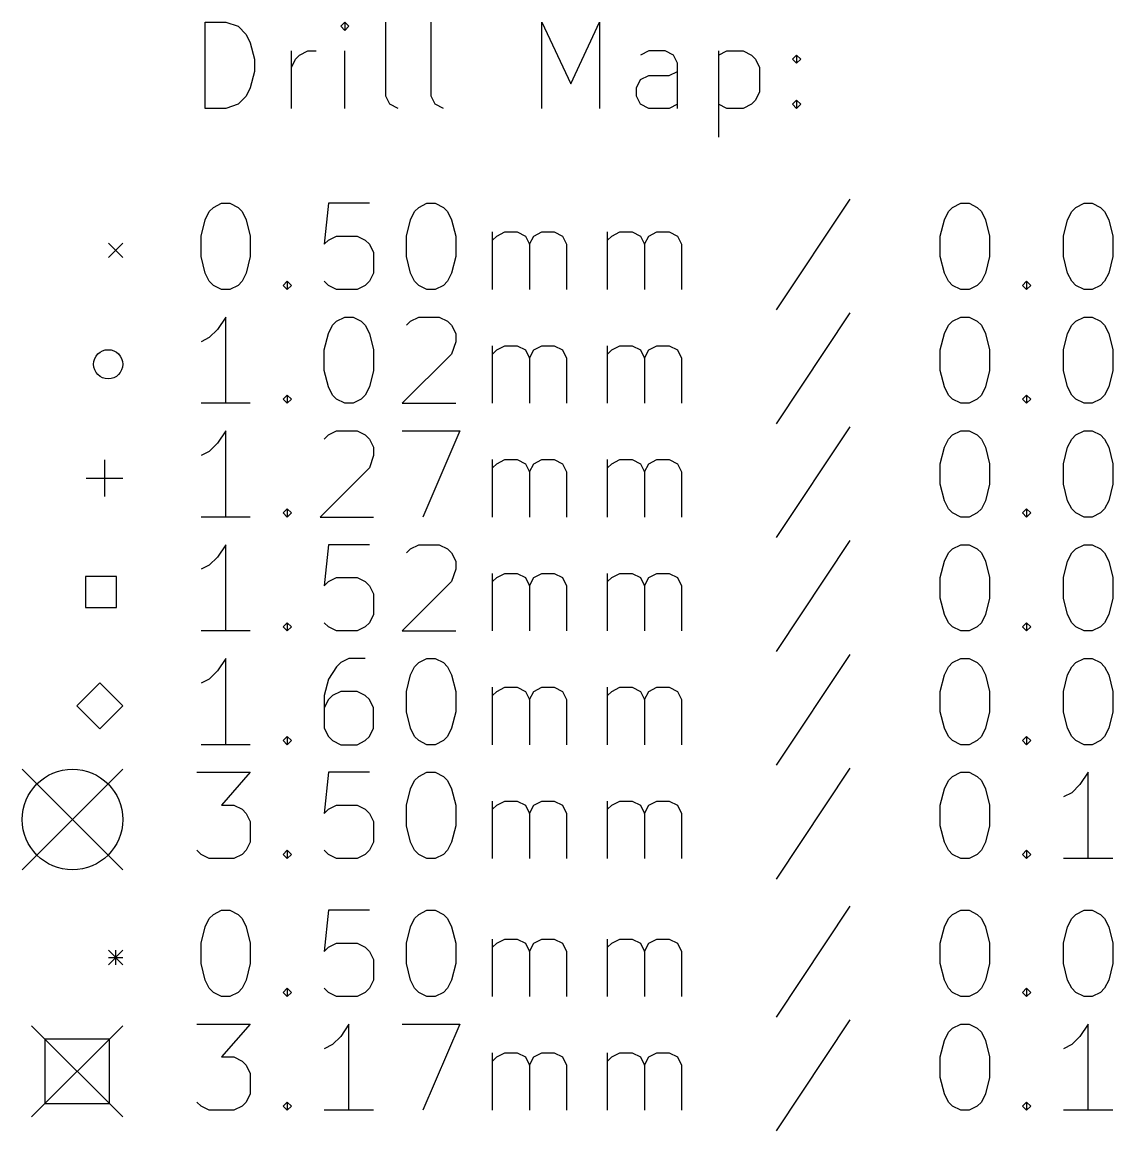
# Model space of a CAD drawing. Extents: x 46 to 310, y -242 to -56.
# Drawn here: x 46.48 to 84.41, y -241.4 to -202.83 of the extents above; entities that cross this region are included whole.
import ezdxf

# ---------------------------------------------------------------- set-up
doc = ezdxf.new("R2010")
doc.units = 0
doc.header["$MEASUREMENT"] = 0
doc.layers.add('BLACK', color=7, linetype='CONTINUOUS')

msp = doc.modelspace()

# ---------------------------------------------------------------- linework, layer by layer
at = {"layer": 'BLACK', "linetype": 'CONTINUOUS'}
for p, q in [((52.8393, -205.827), (52.8393, -202.827)), ((52.8393, -202.827), (53.5536, -202.827)), ((53.5536, -202.827), (53.9821, -202.97)), ((57.6964, -202.827), (57.5536, -202.97)), ((57.8393, -202.97), (57.6964, -202.827)), ((57.6964, -202.827), (57.6964, -203.113)), ((59.125, -205.399), (59.125, -202.827)), ((60.6964, -205.399), (60.6964, -202.827)), ((64.5536, -205.827), (64.5536, -202.827)), ((64.5536, -202.827), (65.5536, -204.97)), ((65.5536, -204.97), (66.5536, -202.827)), ((66.5536, -202.827), (66.5536, -205.827)), ((53.9821, -202.97), (54.2679, -203.256)), ((54.2679, -203.256), (54.4107, -203.541)), ((57.5536, -202.97), (57.6964, -203.113)), ((57.6964, -203.113), (57.8393, -202.97)), ((54.4107, -203.541), (54.5536, -204.113)), ((55.8393, -205.827), (55.8393, -203.827)), ((55.9821, -204.113), (56.125, -203.97)), ((56.125, -203.97), (56.4107, -203.827)), ((56.4107, -203.827), (56.6964, -203.827)), ((57.6964, -205.827), (57.6964, -203.827)), ((68.2679, -203.827), (67.9821, -203.97)), ((68.8393, -203.827), (68.2679, -203.827)), ((69.125, -203.97), (68.8393, -203.827)), ((69.2679, -204.256), (69.125, -203.97)), ((70.6964, -203.827), (70.6964, -206.827)), ((70.6964, -203.97), (70.9821, -203.827)), ((70.9821, -203.827), (71.5536, -203.827)), ((71.5536, -203.827), (71.8393, -203.97)), ((71.8393, -203.97), (71.9821, -204.113)), ((73.2679, -204.113), (73.4107, -203.97)), ((73.4107, -203.97), (73.5536, -204.113)), ((73.4107, -203.97), (73.4107, -204.256)), ((54.5536, -204.113), (54.5536, -204.541)), ((55.8393, -204.399), (55.9821, -204.113)), ((69.2679, -205.827), (69.2679, -204.256)), ((71.9821, -204.113), (72.125, -204.399)), ((72.125, -204.399), (72.125, -205.256)), ((73.4107, -204.256), (73.2679, -204.113)), ((73.5536, -204.113), (73.4107, -204.256)), ((54.5536, -204.541), (54.4107, -205.113)), ((67.8393, -205.113), (67.9821, -204.827)), ((67.9821, -204.827), (68.2679, -204.684)), ((68.2679, -204.684), (68.9821, -204.684)), ((68.9821, -204.684), (69.2679, -204.541)), ((54.4107, -205.113), (54.2679, -205.399)), ((67.8393, -205.399), (67.8393, -205.113)), ((54.2679, -205.399), (53.9821, -205.684)), ((59.2679, -205.684), (59.125, -205.399)), ((60.8393, -205.684), (60.6964, -205.399)), ((67.9821, -205.684), (67.8393, -205.399)), ((71.9821, -205.541), (71.8393, -205.684)), ((72.125, -205.256), (71.9821, -205.541)), ((73.2679, -205.684), (73.4107, -205.541)), ((73.4107, -205.541), (73.5536, -205.684)), ((73.4107, -205.541), (73.4107, -205.827)), ((53.5536, -205.827), (52.8393, -205.827)), ((53.9821, -205.684), (53.5536, -205.827)), ((59.5536, -205.827), (59.2679, -205.684)), ((61.125, -205.827), (60.8393, -205.684)), ((68.2679, -205.827), (67.9821, -205.684)), ((68.9821, -205.827), (68.2679, -205.827)), ((69.2679, -205.684), (68.9821, -205.827)), ((70.9821, -205.827), (70.6964, -205.684)), ((71.5536, -205.827), (70.9821, -205.827)), ((71.8393, -205.684), (71.5536, -205.827)), ((73.4107, -205.827), (73.2679, -205.684)), ((73.5536, -205.684), (73.4107, -205.827)), ((75.2679, -208.984), (72.6964, -212.841)), ((52.8393, -209.699), (52.9821, -209.413)), ((52.9821, -209.413), (53.125, -209.27)), ((53.125, -209.27), (53.4107, -209.127)), ((53.4107, -209.127), (53.6964, -209.127)), ((53.6964, -209.127), (53.9821, -209.27)), ((53.9821, -209.27), (54.125, -209.413)), ((54.125, -209.413), (54.2679, -209.699)), ((57.125, -209.127), (56.9821, -210.556)), ((58.5536, -209.127), (57.125, -209.127)), ((59.9821, -209.699), (60.125, -209.413)), ((60.125, -209.413), (60.2679, -209.27)), ((60.2679, -209.27), (60.5536, -209.127)), ((60.5536, -209.127), (60.8393, -209.127)), ((60.8393, -209.127), (61.125, -209.27)), ((61.125, -209.27), (61.2679, -209.413)), ((61.2679, -209.413), (61.4107, -209.699)), ((78.5536, -209.699), (78.6964, -209.413)), ((78.6964, -209.413), (78.8393, -209.27)), ((78.8393, -209.27), (79.125, -209.127)), ((79.125, -209.127), (79.4107, -209.127)), ((79.4107, -209.127), (79.6964, -209.27)), ((79.6964, -209.27), (79.8393, -209.413)), ((79.8393, -209.413), (79.9821, -209.699)), ((82.8393, -209.699), (82.9821, -209.413)), ((82.9821, -209.413), (83.125, -209.27)), ((83.125, -209.27), (83.4107, -209.127)), ((83.4107, -209.127), (83.6964, -209.127)), ((83.6964, -209.127), (83.9821, -209.27)), ((83.9821, -209.27), (84.125, -209.413)), ((84.125, -209.413), (84.2679, -209.699)), ((52.6964, -210.27), (52.8393, -209.699)), ((54.2679, -209.699), (54.4107, -210.27)), ((59.8393, -210.27), (59.9821, -209.699)), ((61.4107, -209.699), (61.5536, -210.27)), ((78.4107, -210.27), (78.5536, -209.699)), ((79.9821, -209.699), (80.125, -210.27)), ((82.6964, -210.27), (82.8393, -209.699)), ((84.2679, -209.699), (84.4107, -210.27)), ((62.8393, -212.127), (62.8393, -210.127)), ((62.9821, -210.27), (63.2679, -210.127)), ((63.2679, -210.127), (63.6964, -210.127)), ((63.6964, -210.127), (63.9821, -210.27)), ((64.2679, -210.27), (64.5536, -210.127)), ((64.5536, -210.127), (64.9821, -210.127)), ((64.9821, -210.127), (65.2679, -210.27)), ((66.8393, -212.127), (66.8393, -210.127)), ((66.9821, -210.27), (67.2679, -210.127)), ((67.2679, -210.127), (67.6964, -210.127)), ((67.6964, -210.127), (67.9821, -210.27)), ((68.2679, -210.27), (68.5536, -210.127)), ((68.5536, -210.127), (68.9821, -210.127)), ((68.9821, -210.127), (69.2679, -210.27)), ((49.475, -210.52), (49.975, -211.02)), ((49.975, -210.52), (49.475, -211.02)), ((52.6964, -210.984), (52.6964, -210.27)), ((54.4107, -210.27), (54.4107, -210.984)), ((56.9821, -210.556), (57.125, -210.413)), ((57.125, -210.413), (57.4107, -210.27)), ((57.4107, -210.27), (58.125, -210.27)), ((58.125, -210.27), (58.4107, -210.413)), ((58.4107, -210.413), (58.5536, -210.556)), ((58.5536, -210.556), (58.6964, -210.841)), ((59.8393, -210.984), (59.8393, -210.27)), ((61.5536, -210.27), (61.5536, -210.984)), ((62.8393, -210.413), (62.9821, -210.27)), ((63.9821, -210.27), (64.125, -210.556)), ((64.125, -210.556), (64.2679, -210.27)), ((64.125, -210.556), (64.125, -212.127)), ((65.2679, -210.27), (65.4107, -210.556)), ((65.4107, -210.556), (65.4107, -212.127)), ((66.8393, -210.413), (66.9821, -210.27)), ((67.9821, -210.27), (68.125, -210.556)), ((68.125, -210.556), (68.2679, -210.27)), ((68.125, -210.556), (68.125, -212.127)), ((69.2679, -210.27), (69.4107, -210.556)), ((69.4107, -210.556), (69.4107, -212.127)), ((78.4107, -210.984), (78.4107, -210.27)), ((80.125, -210.27), (80.125, -210.984)), ((82.6964, -210.984), (82.6964, -210.27)), ((84.4107, -210.27), (84.4107, -210.984)), ((52.8393, -211.556), (52.6964, -210.984)), ((54.4107, -210.984), (54.2679, -211.556)), ((58.6964, -210.841), (58.6964, -211.556)), ((59.9821, -211.556), (59.8393, -210.984)), ((61.5536, -210.984), (61.4107, -211.556)), ((78.5536, -211.556), (78.4107, -210.984)), ((80.125, -210.984), (79.9821, -211.556)), ((82.8393, -211.556), (82.6964, -210.984)), ((84.4107, -210.984), (84.2679, -211.556)), ((52.9821, -211.841), (52.8393, -211.556)), ((54.2679, -211.556), (54.125, -211.841)), ((58.6964, -211.556), (58.5536, -211.841)), ((60.125, -211.841), (59.9821, -211.556)), ((61.4107, -211.556), (61.2679, -211.841)), ((78.6964, -211.841), (78.5536, -211.556)), ((79.9821, -211.556), (79.8393, -211.841)), ((82.9821, -211.841), (82.8393, -211.556)), ((84.2679, -211.556), (84.125, -211.841)), ((53.125, -211.984), (52.9821, -211.841)), ((53.4107, -212.127), (53.125, -211.984)), ((53.6964, -212.127), (53.4107, -212.127)), ((53.9821, -211.984), (53.6964, -212.127)), ((54.125, -211.841), (53.9821, -211.984)), ((55.5536, -211.984), (55.6964, -211.841)), ((55.6964, -212.127), (55.5536, -211.984)), ((55.6964, -211.841), (55.8393, -211.984)), ((55.6964, -211.841), (55.6964, -212.127)), ((55.8393, -211.984), (55.6964, -212.127)), ((57.125, -211.984), (56.9821, -211.841)), ((57.4107, -212.127), (57.125, -211.984)), ((58.125, -212.127), (57.4107, -212.127)), ((58.4107, -211.984), (58.125, -212.127)), ((58.5536, -211.841), (58.4107, -211.984)), ((60.2679, -211.984), (60.125, -211.841)), ((60.5536, -212.127), (60.2679, -211.984)), ((60.8393, -212.127), (60.5536, -212.127)), ((61.125, -211.984), (60.8393, -212.127)), ((61.2679, -211.841), (61.125, -211.984)), ((78.8393, -211.984), (78.6964, -211.841)), ((79.125, -212.127), (78.8393, -211.984)), ((79.4107, -212.127), (79.125, -212.127)), ((79.6964, -211.984), (79.4107, -212.127)), ((79.8393, -211.841), (79.6964, -211.984)), ((81.2679, -211.984), (81.4107, -211.841)), ((81.4107, -212.127), (81.2679, -211.984)), ((81.4107, -211.841), (81.5536, -211.984)), ((81.4107, -211.841), (81.4107, -212.127)), ((81.5536, -211.984), (81.4107, -212.127)), ((83.125, -211.984), (82.9821, -211.841)), ((83.4107, -212.127), (83.125, -211.984)), ((83.6964, -212.127), (83.4107, -212.127)), ((83.9821, -211.984), (83.6964, -212.127)), ((84.125, -211.841), (83.9821, -211.984)), ((53.5536, -213.087), (53.2679, -213.516)), ((53.5536, -216.087), (53.5536, -213.087)), ((57.2679, -213.373), (57.4107, -213.23)), ((57.4107, -213.23), (57.6964, -213.087)), ((57.6964, -213.087), (57.9821, -213.087)), ((57.9821, -213.087), (58.2679, -213.23)), ((58.2679, -213.23), (58.4107, -213.373)), ((59.8393, -213.373), (59.9821, -213.23)), ((59.9821, -213.23), (60.2679, -213.087)), ((60.2679, -213.087), (60.9821, -213.087)), ((60.9821, -213.087), (61.2679, -213.23)), ((61.2679, -213.23), (61.4107, -213.373)), ((75.2679, -212.944), (72.6964, -216.801)), ((78.6964, -213.373), (78.8393, -213.23)), ((78.8393, -213.23), (79.125, -213.087)), ((79.125, -213.087), (79.4107, -213.087)), ((79.4107, -213.087), (79.6964, -213.23)), ((79.6964, -213.23), (79.8393, -213.373)), ((82.9821, -213.373), (83.125, -213.23)), ((83.125, -213.23), (83.4107, -213.087)), ((83.4107, -213.087), (83.6964, -213.087)), ((83.6964, -213.087), (83.9821, -213.23)), ((83.9821, -213.23), (84.125, -213.373)), ((53.2679, -213.516), (52.9821, -213.801)), ((56.9821, -214.23), (57.125, -213.659)), ((57.125, -213.659), (57.2679, -213.373)), ((58.4107, -213.373), (58.5536, -213.659)), ((58.5536, -213.659), (58.6964, -214.23)), ((61.4107, -213.373), (61.5536, -213.659)), ((61.5536, -213.659), (61.5536, -213.944)), ((78.4107, -214.23), (78.5536, -213.659)), ((78.5536, -213.659), (78.6964, -213.373)), ((79.8393, -213.373), (79.9821, -213.659)), ((79.9821, -213.659), (80.125, -214.23)), ((82.6964, -214.23), (82.8393, -213.659)), ((82.8393, -213.659), (82.9821, -213.373)), ((84.125, -213.373), (84.2679, -213.659)), ((84.2679, -213.659), (84.4107, -214.23)), ((52.9821, -213.801), (52.6964, -213.944)), ((61.5536, -213.944), (61.4107, -214.373)), ((56.9821, -214.944), (56.9821, -214.23)), ((58.6964, -214.23), (58.6964, -214.944)), ((61.4107, -214.373), (59.6964, -216.087)), ((62.8393, -216.087), (62.8393, -214.087)), ((62.8393, -214.373), (62.9821, -214.23)), ((62.9821, -214.23), (63.2679, -214.087)), ((63.2679, -214.087), (63.6964, -214.087)), ((63.6964, -214.087), (63.9821, -214.23)), ((63.9821, -214.23), (64.125, -214.516)), ((64.125, -214.516), (64.2679, -214.23)), ((64.2679, -214.23), (64.5536, -214.087)), ((64.5536, -214.087), (64.9821, -214.087)), ((64.9821, -214.087), (65.2679, -214.23)), ((65.2679, -214.23), (65.4107, -214.516)), ((66.8393, -216.087), (66.8393, -214.087)), ((66.8393, -214.373), (66.9821, -214.23)), ((66.9821, -214.23), (67.2679, -214.087)), ((67.2679, -214.087), (67.6964, -214.087)), ((67.6964, -214.087), (67.9821, -214.23)), ((67.9821, -214.23), (68.125, -214.516)), ((68.125, -214.516), (68.2679, -214.23)), ((68.2679, -214.23), (68.5536, -214.087)), ((68.5536, -214.087), (68.9821, -214.087)), ((68.9821, -214.087), (69.2679, -214.23)), ((69.2679, -214.23), (69.4107, -214.516)), ((78.4107, -214.944), (78.4107, -214.23)), ((80.125, -214.23), (80.125, -214.944)), ((82.6964, -214.944), (82.6964, -214.23)), ((84.4107, -214.23), (84.4107, -214.944)), ((64.125, -214.516), (64.125, -216.087)), ((65.4107, -214.516), (65.4107, -216.087)), ((68.125, -214.516), (68.125, -216.087)), ((69.4107, -214.516), (69.4107, -216.087)), ((57.125, -215.516), (56.9821, -214.944)), ((58.6964, -214.944), (58.5536, -215.516)), ((78.5536, -215.516), (78.4107, -214.944)), ((80.125, -214.944), (79.9821, -215.516)), ((82.8393, -215.516), (82.6964, -214.944)), ((84.4107, -214.944), (84.2679, -215.516)), ((57.2679, -215.801), (57.125, -215.516)), ((58.5536, -215.516), (58.4107, -215.801)), ((78.6964, -215.801), (78.5536, -215.516)), ((79.9821, -215.516), (79.8393, -215.801)), ((82.9821, -215.801), (82.8393, -215.516)), ((84.2679, -215.516), (84.125, -215.801)), ((55.5536, -215.944), (55.6964, -215.801)), ((55.6964, -216.087), (55.5536, -215.944)), ((55.6964, -215.801), (55.8393, -215.944)), ((55.6964, -215.801), (55.6964, -216.087)), ((55.8393, -215.944), (55.6964, -216.087)), ((57.4107, -215.944), (57.2679, -215.801)), ((57.6964, -216.087), (57.4107, -215.944)), ((58.2679, -215.944), (57.9821, -216.087)), ((58.4107, -215.801), (58.2679, -215.944)), ((78.8393, -215.944), (78.6964, -215.801)), ((79.125, -216.087), (78.8393, -215.944)), ((79.6964, -215.944), (79.4107, -216.087)), ((79.8393, -215.801), (79.6964, -215.944)), ((81.2679, -215.944), (81.4107, -215.801)), ((81.4107, -216.087), (81.2679, -215.944)), ((81.4107, -215.801), (81.5536, -215.944)), ((81.4107, -215.801), (81.4107, -216.087)), ((81.5536, -215.944), (81.4107, -216.087)), ((83.125, -215.944), (82.9821, -215.801)), ((83.4107, -216.087), (83.125, -215.944)), ((83.9821, -215.944), (83.6964, -216.087)), ((84.125, -215.801), (83.9821, -215.944)), ((54.4107, -216.087), (52.6964, -216.087)), ((57.9821, -216.087), (57.6964, -216.087)), ((59.6964, -216.087), (61.5536, -216.087)), ((79.4107, -216.087), (79.125, -216.087)), ((83.6964, -216.087), (83.4107, -216.087)), ((53.5536, -217.047), (53.2679, -217.476)), ((53.5536, -220.047), (53.5536, -217.047)), ((57.125, -217.19), (57.4107, -217.047)), ((57.4107, -217.047), (58.125, -217.047)), ((58.125, -217.047), (58.4107, -217.19)), ((59.6964, -217.047), (61.6964, -217.047)), ((61.6964, -217.047), (60.4107, -220.047)), ((75.2679, -216.904), (72.6964, -220.761)), ((78.8393, -217.19), (79.125, -217.047)), ((79.125, -217.047), (79.4107, -217.047)), ((79.4107, -217.047), (79.6964, -217.19)), ((83.125, -217.19), (83.4107, -217.047)), ((83.4107, -217.047), (83.6964, -217.047)), ((83.6964, -217.047), (83.9821, -217.19)), ((53.2679, -217.476), (52.9821, -217.761)), ((56.9821, -217.333), (57.125, -217.19)), ((58.4107, -217.19), (58.5536, -217.333)), ((58.5536, -217.333), (58.6964, -217.619)), ((78.5536, -217.619), (78.6964, -217.333)), ((78.6964, -217.333), (78.8393, -217.19)), ((79.6964, -217.19), (79.8393, -217.333)), ((79.8393, -217.333), (79.9821, -217.619)), ((82.8393, -217.619), (82.9821, -217.333)), ((82.9821, -217.333), (83.125, -217.19)), ((83.9821, -217.19), (84.125, -217.333)), ((84.125, -217.333), (84.2679, -217.619)), ((52.9821, -217.761), (52.6964, -217.904)), ((58.6964, -217.904), (58.5536, -218.333)), ((58.6964, -217.619), (58.6964, -217.904)), ((78.4107, -218.19), (78.5536, -217.619)), ((79.9821, -217.619), (80.125, -218.19)), ((82.6964, -218.19), (82.8393, -217.619)), ((84.2679, -217.619), (84.4107, -218.19)), ((49.34, -218.055), (49.34, -219.325)), ((62.8393, -220.047), (62.8393, -218.047)), ((62.8393, -218.333), (62.9821, -218.19)), ((62.9821, -218.19), (63.2679, -218.047)), ((63.2679, -218.047), (63.6964, -218.047)), ((63.6964, -218.047), (63.9821, -218.19)), ((63.9821, -218.19), (64.125, -218.476)), ((64.125, -218.476), (64.2679, -218.19)), ((64.2679, -218.19), (64.5536, -218.047)), ((64.5536, -218.047), (64.9821, -218.047)), ((64.9821, -218.047), (65.2679, -218.19)), ((65.2679, -218.19), (65.4107, -218.476)), ((66.8393, -220.047), (66.8393, -218.047)), ((66.8393, -218.333), (66.9821, -218.19)), ((66.9821, -218.19), (67.2679, -218.047)), ((67.2679, -218.047), (67.6964, -218.047)), ((67.6964, -218.047), (67.9821, -218.19)), ((67.9821, -218.19), (68.125, -218.476)), ((68.125, -218.476), (68.2679, -218.19)), ((68.2679, -218.19), (68.5536, -218.047)), ((68.5536, -218.047), (68.9821, -218.047)), ((68.9821, -218.047), (69.2679, -218.19)), ((69.2679, -218.19), (69.4107, -218.476)), ((78.4107, -218.904), (78.4107, -218.19)), ((80.125, -218.19), (80.125, -218.904)), ((82.6964, -218.904), (82.6964, -218.19)), ((84.4107, -218.19), (84.4107, -218.904)), ((48.705, -218.69), (49.975, -218.69)), ((58.5536, -218.333), (56.8393, -220.047)), ((64.125, -218.476), (64.125, -220.047)), ((65.4107, -218.476), (65.4107, -220.047)), ((68.125, -218.476), (68.125, -220.047)), ((69.4107, -218.476), (69.4107, -220.047)), ((78.5536, -219.476), (78.4107, -218.904)), ((80.125, -218.904), (79.9821, -219.476)), ((82.8393, -219.476), (82.6964, -218.904)), ((84.4107, -218.904), (84.2679, -219.476)), ((78.6964, -219.761), (78.5536, -219.476)), ((79.9821, -219.476), (79.8393, -219.761)), ((82.9821, -219.761), (82.8393, -219.476)), ((84.2679, -219.476), (84.125, -219.761)), ((55.5536, -219.904), (55.6964, -219.761)), ((55.6964, -219.761), (55.8393, -219.904)), ((55.6964, -219.761), (55.6964, -220.047)), ((78.8393, -219.904), (78.6964, -219.761)), ((79.8393, -219.761), (79.6964, -219.904)), ((81.2679, -219.904), (81.4107, -219.761)), ((81.4107, -219.761), (81.5536, -219.904)), ((81.4107, -219.761), (81.4107, -220.047)), ((83.125, -219.904), (82.9821, -219.761)), ((84.125, -219.761), (83.9821, -219.904)), ((54.4107, -220.047), (52.6964, -220.047)), ((55.6964, -220.047), (55.5536, -219.904)), ((55.8393, -219.904), (55.6964, -220.047)), ((56.8393, -220.047), (58.6964, -220.047)), ((79.125, -220.047), (78.8393, -219.904)), ((79.4107, -220.047), (79.125, -220.047)), ((79.6964, -219.904), (79.4107, -220.047)), ((81.4107, -220.047), (81.2679, -219.904)), ((81.5536, -219.904), (81.4107, -220.047)), ((83.4107, -220.047), (83.125, -219.904)), ((83.6964, -220.047), (83.4107, -220.047)), ((83.9821, -219.904), (83.6964, -220.047)), ((53.5536, -221.007), (53.2679, -221.436)), ((53.5536, -224.007), (53.5536, -221.007)), ((57.125, -221.007), (56.9821, -222.436)), ((58.5536, -221.007), (57.125, -221.007)), ((59.9821, -221.15), (60.2679, -221.007)), ((60.2679, -221.007), (60.9821, -221.007)), ((60.9821, -221.007), (61.2679, -221.15)), ((75.2679, -220.864), (72.6964, -224.721)), ((78.8393, -221.15), (79.125, -221.007)), ((79.125, -221.007), (79.4107, -221.007)), ((79.4107, -221.007), (79.6964, -221.15)), ((83.125, -221.15), (83.4107, -221.007)), ((83.4107, -221.007), (83.6964, -221.007)), ((83.6964, -221.007), (83.9821, -221.15)), ((59.8393, -221.293), (59.9821, -221.15)), ((61.2679, -221.15), (61.4107, -221.293)), ((61.4107, -221.293), (61.5536, -221.579)), ((78.5536, -221.579), (78.6964, -221.293)), ((78.6964, -221.293), (78.8393, -221.15)), ((79.6964, -221.15), (79.8393, -221.293)), ((79.8393, -221.293), (79.9821, -221.579)), ((82.8393, -221.579), (82.9821, -221.293)), ((82.9821, -221.293), (83.125, -221.15)), ((83.9821, -221.15), (84.125, -221.293)), ((84.125, -221.293), (84.2679, -221.579)), ((52.9821, -221.721), (52.6964, -221.864)), ((53.2679, -221.436), (52.9821, -221.721)), ((61.5536, -221.579), (61.5536, -221.864)), ((78.4107, -222.15), (78.5536, -221.579)), ((79.9821, -221.579), (80.125, -222.15)), ((82.6964, -222.15), (82.8393, -221.579)), ((84.2679, -221.579), (84.4107, -222.15)), ((49.7518, -222.111), (48.6742, -222.111)), ((48.6742, -222.111), (48.6742, -223.189)), ((49.7518, -223.189), (49.7518, -222.111)), ((57.125, -222.293), (57.4107, -222.15)), ((57.4107, -222.15), (58.125, -222.15)), ((58.125, -222.15), (58.4107, -222.293)), ((61.5536, -221.864), (61.4107, -222.293)), ((62.8393, -224.007), (62.8393, -222.007)), ((62.8393, -222.293), (62.9821, -222.15)), ((62.9821, -222.15), (63.2679, -222.007)), ((63.2679, -222.007), (63.6964, -222.007)), ((63.6964, -222.007), (63.9821, -222.15)), ((63.9821, -222.15), (64.125, -222.436)), ((64.125, -222.436), (64.2679, -222.15)), ((64.2679, -222.15), (64.5536, -222.007)), ((64.5536, -222.007), (64.9821, -222.007)), ((64.9821, -222.007), (65.2679, -222.15)), ((65.2679, -222.15), (65.4107, -222.436)), ((66.8393, -224.007), (66.8393, -222.007)), ((66.8393, -222.293), (66.9821, -222.15)), ((66.9821, -222.15), (67.2679, -222.007)), ((67.2679, -222.007), (67.6964, -222.007)), ((67.6964, -222.007), (67.9821, -222.15)), ((67.9821, -222.15), (68.125, -222.436)), ((68.125, -222.436), (68.2679, -222.15)), ((68.2679, -222.15), (68.5536, -222.007)), ((68.5536, -222.007), (68.9821, -222.007)), ((68.9821, -222.007), (69.2679, -222.15)), ((69.2679, -222.15), (69.4107, -222.436)), ((78.4107, -222.864), (78.4107, -222.15)), ((80.125, -222.15), (80.125, -222.864)), ((82.6964, -222.864), (82.6964, -222.15)), ((84.4107, -222.15), (84.4107, -222.864)), ((56.9821, -222.436), (57.125, -222.293)), ((58.4107, -222.293), (58.5536, -222.436)), ((58.5536, -222.436), (58.6964, -222.721)), ((61.4107, -222.293), (59.6964, -224.007)), ((64.125, -222.436), (64.125, -224.007)), ((65.4107, -222.436), (65.4107, -224.007)), ((68.125, -222.436), (68.125, -224.007)), ((69.4107, -222.436), (69.4107, -224.007)), ((58.6964, -222.721), (58.6964, -223.436)), ((78.5536, -223.436), (78.4107, -222.864)), ((80.125, -222.864), (79.9821, -223.436)), ((82.8393, -223.436), (82.6964, -222.864)), ((84.4107, -222.864), (84.2679, -223.436)), ((48.6742, -223.189), (49.7518, -223.189)), ((55.5536, -223.864), (55.6964, -223.721)), ((55.6964, -223.721), (55.8393, -223.864)), ((55.6964, -223.721), (55.6964, -224.007)), ((57.125, -223.864), (56.9821, -223.721)), ((58.5536, -223.721), (58.4107, -223.864)), ((58.6964, -223.436), (58.5536, -223.721)), ((78.6964, -223.721), (78.5536, -223.436)), ((78.8393, -223.864), (78.6964, -223.721)), ((79.8393, -223.721), (79.6964, -223.864)), ((79.9821, -223.436), (79.8393, -223.721)), ((81.2679, -223.864), (81.4107, -223.721)), ((81.4107, -223.721), (81.5536, -223.864)), ((81.4107, -223.721), (81.4107, -224.007)), ((82.9821, -223.721), (82.8393, -223.436)), ((83.125, -223.864), (82.9821, -223.721)), ((84.125, -223.721), (83.9821, -223.864)), ((84.2679, -223.436), (84.125, -223.721)), ((54.4107, -224.007), (52.6964, -224.007)), ((55.6964, -224.007), (55.5536, -223.864)), ((55.8393, -223.864), (55.6964, -224.007)), ((57.4107, -224.007), (57.125, -223.864)), ((58.125, -224.007), (57.4107, -224.007)), ((58.4107, -223.864), (58.125, -224.007)), ((59.6964, -224.007), (61.5536, -224.007)), ((79.125, -224.007), (78.8393, -223.864)), ((79.4107, -224.007), (79.125, -224.007)), ((79.6964, -223.864), (79.4107, -224.007)), ((81.4107, -224.007), (81.2679, -223.864)), ((81.5536, -223.864), (81.4107, -224.007)), ((83.4107, -224.007), (83.125, -223.864)), ((83.6964, -224.007), (83.4107, -224.007)), ((83.9821, -223.864), (83.6964, -224.007)), ((75.2679, -224.824), (72.6964, -228.681)), ((53.5536, -224.967), (53.2679, -225.396)), ((53.5536, -227.967), (53.5536, -224.967)), ((57.4107, -225.253), (57.125, -225.681)), ((57.5536, -225.11), (57.4107, -225.253)), ((57.8393, -224.967), (57.5536, -225.11)), ((58.4107, -224.967), (57.8393, -224.967)), ((59.9821, -225.539), (60.125, -225.253)), ((60.125, -225.253), (60.2679, -225.11)), ((60.2679, -225.11), (60.5536, -224.967)), ((60.5536, -224.967), (60.8393, -224.967)), ((60.8393, -224.967), (61.125, -225.11)), ((61.125, -225.11), (61.2679, -225.253)), ((61.2679, -225.253), (61.4107, -225.539)), ((78.5536, -225.539), (78.6964, -225.253)), ((78.6964, -225.253), (78.8393, -225.11)), ((78.8393, -225.11), (79.125, -224.967)), ((79.125, -224.967), (79.4107, -224.967)), ((79.4107, -224.967), (79.6964, -225.11)), ((79.6964, -225.11), (79.8393, -225.253)), ((79.8393, -225.253), (79.9821, -225.539)), ((82.8393, -225.539), (82.9821, -225.253)), ((82.9821, -225.253), (83.125, -225.11)), ((83.125, -225.11), (83.4107, -224.967)), ((83.4107, -224.967), (83.6964, -224.967)), ((83.6964, -224.967), (83.9821, -225.11)), ((83.9821, -225.11), (84.125, -225.253)), ((84.125, -225.253), (84.2679, -225.539)), ((53.2679, -225.396), (52.9821, -225.681)), ((59.8393, -226.11), (59.9821, -225.539)), ((61.4107, -225.539), (61.5536, -226.11)), ((78.4107, -226.11), (78.5536, -225.539)), ((79.9821, -225.539), (80.125, -226.11)), ((82.6964, -226.11), (82.8393, -225.539)), ((84.2679, -225.539), (84.4107, -226.11)), ((49.175, -225.81), (48.375, -226.61)), ((49.975, -226.61), (49.175, -225.81)), ((52.9821, -225.681), (52.6964, -225.824)), ((57.125, -225.681), (56.9821, -226.253)), ((62.8393, -227.967), (62.8393, -225.967)), ((62.9821, -226.11), (63.2679, -225.967)), ((63.2679, -225.967), (63.6964, -225.967)), ((63.6964, -225.967), (63.9821, -226.11)), ((64.2679, -226.11), (64.5536, -225.967)), ((64.5536, -225.967), (64.9821, -225.967)), ((64.9821, -225.967), (65.2679, -226.11)), ((66.8393, -227.967), (66.8393, -225.967)), ((66.9821, -226.11), (67.2679, -225.967)), ((67.2679, -225.967), (67.6964, -225.967)), ((67.6964, -225.967), (67.9821, -226.11)), ((68.2679, -226.11), (68.5536, -225.967)), ((68.5536, -225.967), (68.9821, -225.967)), ((68.9821, -225.967), (69.2679, -226.11)), ((56.9821, -226.253), (56.9821, -227.396)), ((57.125, -226.396), (56.9821, -226.681)), ((57.2679, -226.253), (57.125, -226.396)), ((57.5536, -226.11), (57.2679, -226.253)), ((58.125, -226.11), (57.5536, -226.11)), ((58.4107, -226.253), (58.125, -226.11)), ((58.5536, -226.396), (58.4107, -226.253)), ((58.6964, -226.681), (58.5536, -226.396)), ((59.8393, -226.824), (59.8393, -226.11)), ((61.5536, -226.11), (61.5536, -226.824)), ((62.8393, -226.253), (62.9821, -226.11)), ((63.9821, -226.11), (64.125, -226.396)), ((64.125, -226.396), (64.2679, -226.11)), ((64.125, -226.396), (64.125, -227.967)), ((65.2679, -226.11), (65.4107, -226.396)), ((65.4107, -226.396), (65.4107, -227.967)), ((66.8393, -226.253), (66.9821, -226.11)), ((67.9821, -226.11), (68.125, -226.396)), ((68.125, -226.396), (68.2679, -226.11)), ((68.125, -226.396), (68.125, -227.967)), ((69.2679, -226.11), (69.4107, -226.396)), ((69.4107, -226.396), (69.4107, -227.967)), ((78.4107, -226.824), (78.4107, -226.11)), ((80.125, -226.11), (80.125, -226.824)), ((82.6964, -226.824), (82.6964, -226.11)), ((84.4107, -226.11), (84.4107, -226.824)), ((48.375, -226.61), (49.175, -227.41)), ((49.175, -227.41), (49.975, -226.61)), ((58.6964, -227.396), (58.6964, -226.681)), ((59.9821, -227.396), (59.8393, -226.824)), ((61.5536, -226.824), (61.4107, -227.396)), ((78.5536, -227.396), (78.4107, -226.824)), ((80.125, -226.824), (79.9821, -227.396)), ((82.8393, -227.396), (82.6964, -226.824)), ((84.4107, -226.824), (84.2679, -227.396)), ((56.9821, -227.396), (57.125, -227.681)), ((58.5536, -227.681), (58.6964, -227.396)), ((60.125, -227.681), (59.9821, -227.396)), ((61.4107, -227.396), (61.2679, -227.681)), ((78.6964, -227.681), (78.5536, -227.396)), ((79.9821, -227.396), (79.8393, -227.681)), ((82.9821, -227.681), (82.8393, -227.396)), ((84.2679, -227.396), (84.125, -227.681)), ((54.4107, -227.967), (52.6964, -227.967)), ((55.5536, -227.824), (55.6964, -227.681)), ((55.6964, -227.967), (55.5536, -227.824)), ((55.6964, -227.681), (55.8393, -227.824)), ((55.6964, -227.681), (55.6964, -227.967)), ((55.8393, -227.824), (55.6964, -227.967)), ((57.125, -227.681), (57.2679, -227.824)), ((57.2679, -227.824), (57.5536, -227.967)), ((57.5536, -227.967), (58.125, -227.967)), ((58.125, -227.967), (58.4107, -227.824)), ((58.4107, -227.824), (58.5536, -227.681)), ((60.2679, -227.824), (60.125, -227.681)), ((60.5536, -227.967), (60.2679, -227.824)), ((60.8393, -227.967), (60.5536, -227.967)), ((61.125, -227.824), (60.8393, -227.967)), ((61.2679, -227.681), (61.125, -227.824)), ((78.8393, -227.824), (78.6964, -227.681)), ((79.125, -227.967), (78.8393, -227.824)), ((79.4107, -227.967), (79.125, -227.967)), ((79.6964, -227.824), (79.4107, -227.967)), ((79.8393, -227.681), (79.6964, -227.824)), ((81.2679, -227.824), (81.4107, -227.681)), ((81.4107, -227.967), (81.2679, -227.824)), ((81.4107, -227.681), (81.5536, -227.824)), ((81.4107, -227.681), (81.4107, -227.967)), ((81.5536, -227.824), (81.4107, -227.967)), ((83.125, -227.824), (82.9821, -227.681)), ((83.4107, -227.967), (83.125, -227.824)), ((83.6964, -227.967), (83.4107, -227.967)), ((83.9821, -227.824), (83.6964, -227.967)), ((84.125, -227.681), (83.9821, -227.824)), ((46.475, -228.82), (49.975, -232.32)), ((49.975, -228.82), (46.475, -232.32)), ((52.5536, -228.927), (54.4107, -228.927)), ((54.4107, -228.927), (53.4107, -230.07)), ((57.125, -228.927), (56.9821, -230.356)), ((58.5536, -228.927), (57.125, -228.927)), ((60.125, -229.213), (60.2679, -229.07)), ((60.2679, -229.07), (60.5536, -228.927)), ((60.5536, -228.927), (60.8393, -228.927)), ((60.8393, -228.927), (61.125, -229.07)), ((61.125, -229.07), (61.2679, -229.213)), ((75.2679, -228.784), (72.6964, -232.641)), ((78.6964, -229.213), (78.8393, -229.07)), ((78.8393, -229.07), (79.125, -228.927)), ((79.125, -228.927), (79.4107, -228.927)), ((79.4107, -228.927), (79.6964, -229.07)), ((79.6964, -229.07), (79.8393, -229.213)), ((83.5536, -228.927), (83.2679, -229.356)), ((83.5536, -231.927), (83.5536, -228.927)), ((59.8393, -230.07), (59.9821, -229.499)), ((59.9821, -229.499), (60.125, -229.213)), ((61.2679, -229.213), (61.4107, -229.499)), ((61.4107, -229.499), (61.5536, -230.07)), ((78.4107, -230.07), (78.5536, -229.499)), ((78.5536, -229.499), (78.6964, -229.213)), ((79.8393, -229.213), (79.9821, -229.499)), ((79.9821, -229.499), (80.125, -230.07)), ((83.2679, -229.356), (82.9821, -229.641)), ((82.9821, -229.641), (82.6964, -229.784)), ((53.4107, -230.07), (53.8393, -230.07)), ((53.8393, -230.07), (54.125, -230.213)), ((54.125, -230.213), (54.2679, -230.356)), ((56.9821, -230.356), (57.125, -230.213)), ((57.125, -230.213), (57.4107, -230.07)), ((57.4107, -230.07), (58.125, -230.07)), ((58.125, -230.07), (58.4107, -230.213)), ((58.4107, -230.213), (58.5536, -230.356)), ((59.8393, -230.784), (59.8393, -230.07)), ((61.5536, -230.07), (61.5536, -230.784)), ((62.8393, -231.927), (62.8393, -229.927)), ((62.8393, -230.213), (62.9821, -230.07)), ((62.9821, -230.07), (63.2679, -229.927)), ((63.2679, -229.927), (63.6964, -229.927)), ((63.6964, -229.927), (63.9821, -230.07)), ((63.9821, -230.07), (64.125, -230.356)), ((64.125, -230.356), (64.2679, -230.07)), ((64.2679, -230.07), (64.5536, -229.927)), ((64.5536, -229.927), (64.9821, -229.927)), ((64.9821, -229.927), (65.2679, -230.07)), ((65.2679, -230.07), (65.4107, -230.356)), ((66.8393, -231.927), (66.8393, -229.927)), ((66.8393, -230.213), (66.9821, -230.07)), ((66.9821, -230.07), (67.2679, -229.927)), ((67.2679, -229.927), (67.6964, -229.927)), ((67.6964, -229.927), (67.9821, -230.07)), ((67.9821, -230.07), (68.125, -230.356)), ((68.125, -230.356), (68.2679, -230.07)), ((68.2679, -230.07), (68.5536, -229.927)), ((68.5536, -229.927), (68.9821, -229.927)), ((68.9821, -229.927), (69.2679, -230.07)), ((69.2679, -230.07), (69.4107, -230.356)), ((78.4107, -230.784), (78.4107, -230.07)), ((80.125, -230.07), (80.125, -230.784)), ((54.2679, -230.356), (54.4107, -230.641)), ((54.4107, -230.641), (54.4107, -231.356)), ((58.5536, -230.356), (58.6964, -230.641)), ((58.6964, -230.641), (58.6964, -231.356)), ((64.125, -230.356), (64.125, -231.927)), ((65.4107, -230.356), (65.4107, -231.927)), ((68.125, -230.356), (68.125, -231.927)), ((69.4107, -230.356), (69.4107, -231.927)), ((59.9821, -231.356), (59.8393, -230.784)), ((61.5536, -230.784), (61.4107, -231.356)), ((78.5536, -231.356), (78.4107, -230.784)), ((80.125, -230.784), (79.9821, -231.356)), ((54.4107, -231.356), (54.2679, -231.641)), ((58.6964, -231.356), (58.5536, -231.641)), ((60.125, -231.641), (59.9821, -231.356)), ((61.4107, -231.356), (61.2679, -231.641)), ((78.6964, -231.641), (78.5536, -231.356)), ((79.9821, -231.356), (79.8393, -231.641)), ((52.6964, -231.784), (52.5536, -231.641)), ((52.9821, -231.927), (52.6964, -231.784)), ((54.125, -231.784), (53.8393, -231.927)), ((54.2679, -231.641), (54.125, -231.784)), ((55.5536, -231.784), (55.6964, -231.641)), ((55.6964, -231.927), (55.5536, -231.784)), ((55.6964, -231.641), (55.8393, -231.784)), ((55.6964, -231.641), (55.6964, -231.927)), ((55.8393, -231.784), (55.6964, -231.927)), ((57.125, -231.784), (56.9821, -231.641)), ((57.4107, -231.927), (57.125, -231.784)), ((58.4107, -231.784), (58.125, -231.927)), ((58.5536, -231.641), (58.4107, -231.784)), ((60.2679, -231.784), (60.125, -231.641)), ((60.5536, -231.927), (60.2679, -231.784)), ((61.125, -231.784), (60.8393, -231.927)), ((61.2679, -231.641), (61.125, -231.784)), ((78.8393, -231.784), (78.6964, -231.641)), ((79.125, -231.927), (78.8393, -231.784)), ((79.6964, -231.784), (79.4107, -231.927)), ((79.8393, -231.641), (79.6964, -231.784)), ((81.2679, -231.784), (81.4107, -231.641)), ((81.4107, -231.927), (81.2679, -231.784)), ((81.4107, -231.641), (81.5536, -231.784)), ((81.4107, -231.641), (81.4107, -231.927)), ((81.5536, -231.784), (81.4107, -231.927)), ((53.8393, -231.927), (52.9821, -231.927)), ((58.125, -231.927), (57.4107, -231.927)), ((60.8393, -231.927), (60.5536, -231.927)), ((79.4107, -231.927), (79.125, -231.927)), ((84.4107, -231.927), (82.6964, -231.927)), ((53.125, -233.87), (53.4107, -233.727)), ((53.4107, -233.727), (53.6964, -233.727)), ((53.6964, -233.727), (53.9821, -233.87)), ((57.125, -233.727), (56.9821, -235.156)), ((58.5536, -233.727), (57.125, -233.727)), ((60.2679, -233.87), (60.5536, -233.727)), ((60.5536, -233.727), (60.8393, -233.727)), ((60.8393, -233.727), (61.125, -233.87)), ((75.2679, -233.584), (72.6964, -237.441)), ((78.8393, -233.87), (79.125, -233.727)), ((79.125, -233.727), (79.4107, -233.727)), ((79.4107, -233.727), (79.6964, -233.87)), ((83.125, -233.87), (83.4107, -233.727)), ((83.4107, -233.727), (83.6964, -233.727)), ((83.6964, -233.727), (83.9821, -233.87)), ((52.8393, -234.299), (52.9821, -234.013)), ((52.9821, -234.013), (53.125, -233.87)), ((53.9821, -233.87), (54.125, -234.013)), ((54.125, -234.013), (54.2679, -234.299)), ((59.9821, -234.299), (60.125, -234.013)), ((60.125, -234.013), (60.2679, -233.87)), ((61.125, -233.87), (61.2679, -234.013)), ((61.2679, -234.013), (61.4107, -234.299)), ((78.5536, -234.299), (78.6964, -234.013)), ((78.6964, -234.013), (78.8393, -233.87)), ((79.6964, -233.87), (79.8393, -234.013)), ((79.8393, -234.013), (79.9821, -234.299)), ((82.8393, -234.299), (82.9821, -234.013)), ((82.9821, -234.013), (83.125, -233.87)), ((83.9821, -233.87), (84.125, -234.013)), ((84.125, -234.013), (84.2679, -234.299)), ((52.6964, -234.87), (52.8393, -234.299)), ((54.2679, -234.299), (54.4107, -234.87)), ((59.8393, -234.87), (59.9821, -234.299)), ((61.4107, -234.299), (61.5536, -234.87)), ((78.4107, -234.87), (78.5536, -234.299)), ((79.9821, -234.299), (80.125, -234.87)), ((82.6964, -234.87), (82.8393, -234.299)), ((84.2679, -234.299), (84.4107, -234.87)), ((52.6964, -235.584), (52.6964, -234.87)), ((54.4107, -234.87), (54.4107, -235.584)), ((57.125, -235.013), (57.4107, -234.87)), ((57.4107, -234.87), (58.125, -234.87)), ((58.125, -234.87), (58.4107, -235.013)), ((59.8393, -235.584), (59.8393, -234.87)), ((61.5536, -234.87), (61.5536, -235.584)), ((62.8393, -236.727), (62.8393, -234.727)), ((62.8393, -235.013), (62.9821, -234.87)), ((62.9821, -234.87), (63.2679, -234.727)), ((63.2679, -234.727), (63.6964, -234.727)), ((63.6964, -234.727), (63.9821, -234.87)), ((63.9821, -234.87), (64.125, -235.156)), ((64.125, -235.156), (64.2679, -234.87)), ((64.2679, -234.87), (64.5536, -234.727)), ((64.5536, -234.727), (64.9821, -234.727)), ((64.9821, -234.727), (65.2679, -234.87)), ((65.2679, -234.87), (65.4107, -235.156)), ((66.8393, -236.727), (66.8393, -234.727)), ((66.8393, -235.013), (66.9821, -234.87)), ((66.9821, -234.87), (67.2679, -234.727)), ((67.2679, -234.727), (67.6964, -234.727)), ((67.6964, -234.727), (67.9821, -234.87)), ((67.9821, -234.87), (68.125, -235.156)), ((68.125, -235.156), (68.2679, -234.87)), ((68.2679, -234.87), (68.5536, -234.727)), ((68.5536, -234.727), (68.9821, -234.727)), ((68.9821, -234.727), (69.2679, -234.87)), ((69.2679, -234.87), (69.4107, -235.156)), ((78.4107, -235.584), (78.4107, -234.87)), ((80.125, -234.87), (80.125, -235.584)), ((82.6964, -235.584), (82.6964, -234.87)), ((84.4107, -234.87), (84.4107, -235.584)), ((49.475, -235.12), (49.975, -235.62)), ((49.975, -235.12), (49.475, -235.62)), ((49.725, -235.12), (49.725, -235.62)), ((56.9821, -235.156), (57.125, -235.013)), ((58.4107, -235.013), (58.5536, -235.156)), ((58.5536, -235.156), (58.6964, -235.441)), ((64.125, -235.156), (64.125, -236.727)), ((65.4107, -235.156), (65.4107, -236.727)), ((68.125, -235.156), (68.125, -236.727)), ((69.4107, -235.156), (69.4107, -236.727)), ((49.475, -235.37), (49.975, -235.37)), ((52.8393, -236.156), (52.6964, -235.584)), ((54.4107, -235.584), (54.2679, -236.156)), ((58.6964, -235.441), (58.6964, -236.156)), ((59.9821, -236.156), (59.8393, -235.584)), ((61.5536, -235.584), (61.4107, -236.156)), ((78.5536, -236.156), (78.4107, -235.584)), ((80.125, -235.584), (79.9821, -236.156)), ((82.8393, -236.156), (82.6964, -235.584)), ((84.4107, -235.584), (84.2679, -236.156)), ((52.9821, -236.441), (52.8393, -236.156)), ((53.125, -236.584), (52.9821, -236.441)), ((54.125, -236.441), (53.9821, -236.584)), ((54.2679, -236.156), (54.125, -236.441)), ((55.5536, -236.584), (55.6964, -236.441)), ((55.6964, -236.441), (55.8393, -236.584)), ((55.6964, -236.441), (55.6964, -236.727)), ((57.125, -236.584), (56.9821, -236.441)), ((58.5536, -236.441), (58.4107, -236.584)), ((58.6964, -236.156), (58.5536, -236.441)), ((60.125, -236.441), (59.9821, -236.156)), ((60.2679, -236.584), (60.125, -236.441)), ((61.2679, -236.441), (61.125, -236.584)), ((61.4107, -236.156), (61.2679, -236.441)), ((78.6964, -236.441), (78.5536, -236.156)), ((78.8393, -236.584), (78.6964, -236.441)), ((79.8393, -236.441), (79.6964, -236.584)), ((79.9821, -236.156), (79.8393, -236.441)), ((81.2679, -236.584), (81.4107, -236.441)), ((81.4107, -236.441), (81.5536, -236.584)), ((81.4107, -236.441), (81.4107, -236.727)), ((82.9821, -236.441), (82.8393, -236.156)), ((83.125, -236.584), (82.9821, -236.441)), ((84.125, -236.441), (83.9821, -236.584)), ((84.2679, -236.156), (84.125, -236.441)), ((53.4107, -236.727), (53.125, -236.584)), ((53.6964, -236.727), (53.4107, -236.727)), ((53.9821, -236.584), (53.6964, -236.727)), ((55.6964, -236.727), (55.5536, -236.584)), ((55.8393, -236.584), (55.6964, -236.727)), ((57.4107, -236.727), (57.125, -236.584)), ((58.125, -236.727), (57.4107, -236.727)), ((58.4107, -236.584), (58.125, -236.727)), ((60.5536, -236.727), (60.2679, -236.584)), ((60.8393, -236.727), (60.5536, -236.727)), ((61.125, -236.584), (60.8393, -236.727)), ((79.125, -236.727), (78.8393, -236.584)), ((79.4107, -236.727), (79.125, -236.727)), ((79.6964, -236.584), (79.4107, -236.727)), ((81.4107, -236.727), (81.2679, -236.584)), ((81.5536, -236.584), (81.4107, -236.727)), ((83.4107, -236.727), (83.125, -236.584)), ((83.6964, -236.727), (83.4107, -236.727)), ((83.9821, -236.584), (83.6964, -236.727)), ((75.2679, -237.544), (72.6964, -241.401)), ((46.8, -237.743), (49.975, -240.918)), ((49.975, -237.743), (46.8, -240.918)), ((52.5536, -237.687), (54.4107, -237.687)), ((54.4107, -237.687), (53.4107, -238.83)), ((57.8393, -237.687), (57.5536, -238.116)), ((57.8393, -240.687), (57.8393, -237.687)), ((59.6964, -237.687), (61.6964, -237.687)), ((61.6964, -237.687), (60.4107, -240.687)), ((78.5536, -238.259), (78.6964, -237.973)), ((78.6964, -237.973), (78.8393, -237.83)), ((78.8393, -237.83), (79.125, -237.687)), ((79.125, -237.687), (79.4107, -237.687)), ((79.4107, -237.687), (79.6964, -237.83)), ((79.6964, -237.83), (79.8393, -237.973)), ((79.8393, -237.973), (79.9821, -238.259)), ((83.5536, -237.687), (83.2679, -238.116)), ((83.5536, -240.687), (83.5536, -237.687)), ((49.51, -238.207), (47.265, -238.207)), ((47.265, -238.207), (47.265, -240.453)), ((49.51, -240.453), (49.51, -238.207)), ((57.5536, -238.116), (57.2679, -238.401)), ((78.4107, -238.83), (78.5536, -238.259)), ((79.9821, -238.259), (80.125, -238.83)), ((83.2679, -238.116), (82.9821, -238.401)), ((57.2679, -238.401), (56.9821, -238.544)), ((62.8393, -240.687), (62.8393, -238.687)), ((62.9821, -238.83), (63.2679, -238.687)), ((63.2679, -238.687), (63.6964, -238.687)), ((63.6964, -238.687), (63.9821, -238.83)), ((64.2679, -238.83), (64.5536, -238.687)), ((64.5536, -238.687), (64.9821, -238.687)), ((64.9821, -238.687), (65.2679, -238.83)), ((66.8393, -240.687), (66.8393, -238.687)), ((66.9821, -238.83), (67.2679, -238.687)), ((67.2679, -238.687), (67.6964, -238.687)), ((67.6964, -238.687), (67.9821, -238.83)), ((68.2679, -238.83), (68.5536, -238.687)), ((68.5536, -238.687), (68.9821, -238.687)), ((68.9821, -238.687), (69.2679, -238.83)), ((82.9821, -238.401), (82.6964, -238.544)), ((53.4107, -238.83), (53.8393, -238.83)), ((53.8393, -238.83), (54.125, -238.973)), ((54.125, -238.973), (54.2679, -239.116)), ((54.2679, -239.116), (54.4107, -239.401)), ((62.8393, -238.973), (62.9821, -238.83)), ((63.9821, -238.83), (64.125, -239.116)), ((64.125, -239.116), (64.2679, -238.83)), ((64.125, -239.116), (64.125, -240.687)), ((65.2679, -238.83), (65.4107, -239.116)), ((65.4107, -239.116), (65.4107, -240.687)), ((66.8393, -238.973), (66.9821, -238.83)), ((67.9821, -238.83), (68.125, -239.116)), ((68.125, -239.116), (68.2679, -238.83)), ((68.125, -239.116), (68.125, -240.687)), ((69.2679, -238.83), (69.4107, -239.116)), ((69.4107, -239.116), (69.4107, -240.687)), ((78.4107, -239.544), (78.4107, -238.83)), ((80.125, -238.83), (80.125, -239.544)), ((54.4107, -239.401), (54.4107, -240.116)), ((78.5536, -240.116), (78.4107, -239.544)), ((80.125, -239.544), (79.9821, -240.116)), ((54.4107, -240.116), (54.2679, -240.401)), ((78.6964, -240.401), (78.5536, -240.116)), ((79.9821, -240.116), (79.8393, -240.401)), ((47.265, -240.453), (49.51, -240.453)), ((52.6964, -240.544), (52.5536, -240.401)), ((52.9821, -240.687), (52.6964, -240.544)), ((53.8393, -240.687), (52.9821, -240.687)), ((54.125, -240.544), (53.8393, -240.687)), ((54.2679, -240.401), (54.125, -240.544)), ((55.5536, -240.544), (55.6964, -240.401)), ((55.6964, -240.687), (55.5536, -240.544)), ((55.6964, -240.401), (55.8393, -240.544)), ((55.6964, -240.401), (55.6964, -240.687)), ((55.8393, -240.544), (55.6964, -240.687)), ((58.6964, -240.687), (56.9821, -240.687)), ((78.8393, -240.544), (78.6964, -240.401)), ((79.125, -240.687), (78.8393, -240.544)), ((79.4107, -240.687), (79.125, -240.687)), ((79.6964, -240.544), (79.4107, -240.687)), ((79.8393, -240.401), (79.6964, -240.544)), ((81.2679, -240.544), (81.4107, -240.401)), ((81.4107, -240.687), (81.2679, -240.544)), ((81.4107, -240.401), (81.5536, -240.544)), ((81.4107, -240.401), (81.4107, -240.687)), ((81.5536, -240.544), (81.4107, -240.687)), ((84.4107, -240.687), (82.6964, -240.687))]:
    msp.add_line(p, q, dxfattribs=at)
at = {"layer": 'BLACK'}
for centre, radius in [((49.467, -214.73), 0.508), ((48.225, -230.57), 1.75)]:
    msp.add_circle(centre, radius, dxfattribs=at)

doc.saveas('drawing.dxf')
